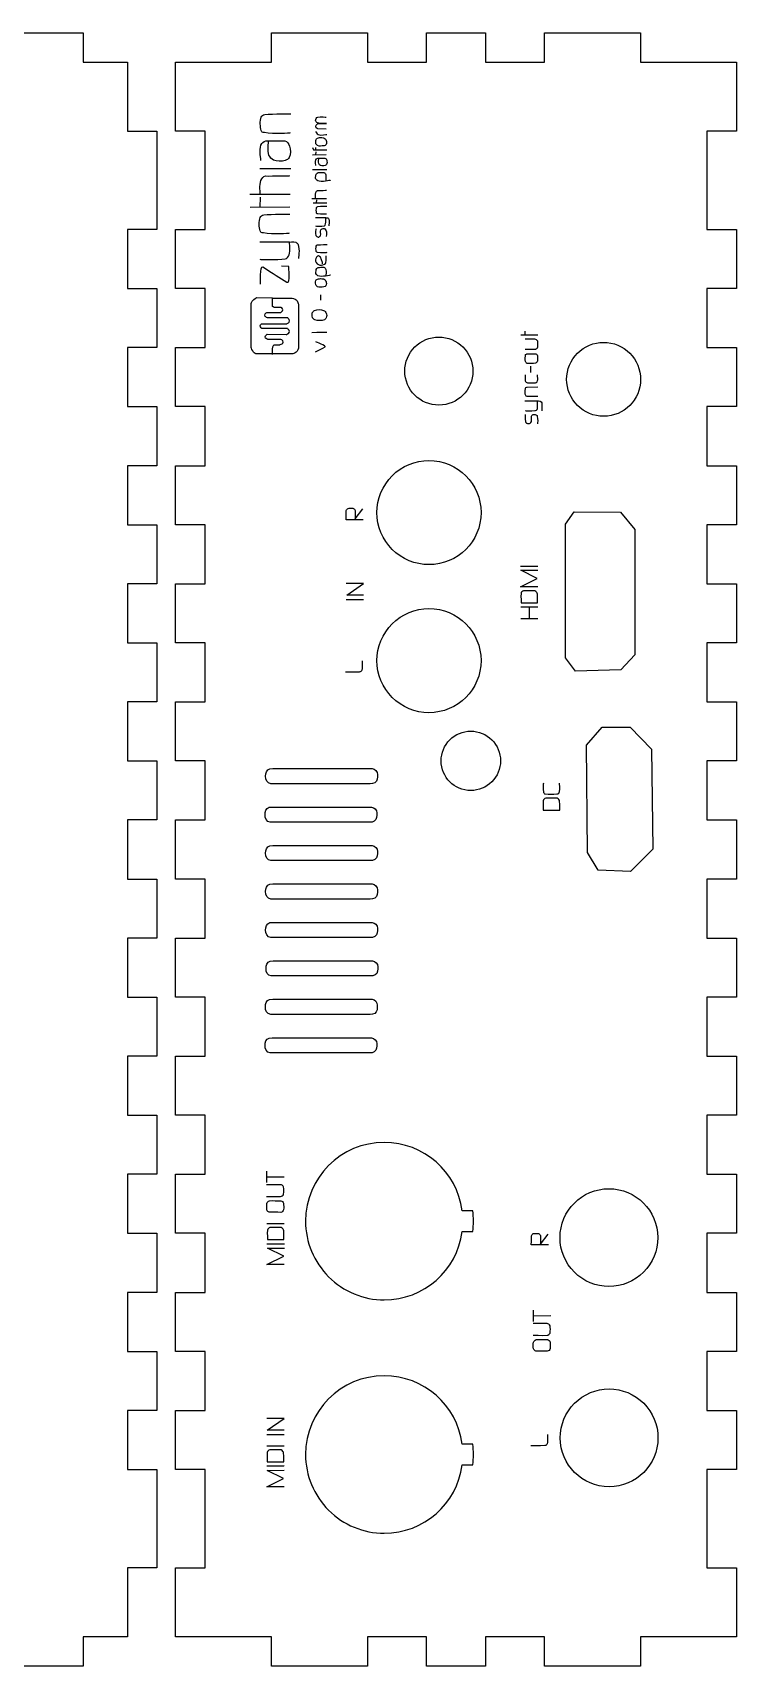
# Model space of a CAD drawing. Extents: x 0 to 409, y 11 to 177.
# Drawn here: x 142.2 to 213.7, y 11.1 to 177 of the extents above; entities that cross this region are included whole.
import ezdxf

# ---------------------------------------------------------------- set-up
doc = ezdxf.new("R2010")
doc.units = 0
doc.layers.add('Imprimir', color=7, linetype='CONTINUOUS')

msp = doc.modelspace()

# ---------------------------------------------------------------- linework, layer by layer
at = {"layer": 'Imprimir', "color": 5}
for points in [[(139.858779, 177.016856), (147.355473, 177.016856), (147.355473, 174.018187), (151.853485, 174.018187), (151.853485, 167.021292), (154.852142, 167.021292), (154.852142, 157.025728), (151.853485, 157.025728), (151.853485, 151.028388), (154.852142, 151.028388), (154.852142, 145.031057), (151.853485, 145.031057), (151.853485, 139.03372), (154.852142, 139.03372), (154.852142, 133.036385), (151.853485, 133.036385), (151.853485, 127.039046), (154.852142, 127.039046), (154.852142, 121.041706), (151.853485, 121.041706), (151.853485, 115.04437), (154.852142, 115.04437), (154.852142, 109.04703), (151.853485, 109.04703), (151.853485, 103.04969), (154.852142, 103.04969), (154.852142, 97.052351), (151.853485, 97.052351), (151.853485, 91.055017), (154.852142, 91.055017), (154.852142, 85.057677), (151.853485, 85.057677), (151.853485, 79.060338), (154.852142, 79.060338), (154.852142, 73.062998), (151.853485, 73.062998), (151.853485, 67.065659), (154.852142, 67.065659), (154.852142, 61.068322), (151.853485, 61.068322), (151.853485, 55.070982), (154.852142, 55.070982), (154.852142, 49.073643), (151.853485, 49.073643), (151.853485, 43.076306), (154.852142, 43.076306), (154.852142, 37.078969), (151.853485, 37.078969), (151.853485, 31.081632), (154.852142, 31.081632), (154.852142, 21.086071), (151.853485, 21.086071), (151.853485, 14.089164), (147.355473, 14.089164), (147.355473, 11.090509), (139.858779, 11.090509)], [(186.950226, 57.364671), (185.874803, 57.364671)], [(185.875316, 55.248944), (186.95539, 55.248944)], [(186.950228, 33.662883), (185.874806, 33.662883)], [(185.875319, 31.547166), (186.955393, 31.547166)]]:
    msp.add_lwpolyline(points, dxfattribs=at)
for points in [[(213.727435, 121.041701), (213.727435, 115.044364), (210.728766, 115.044364), (210.728766, 109.047025), (213.727435, 109.047025), (213.727435, 103.049685), (210.728766, 103.049685), (210.728766, 97.052346), (213.727435, 97.052346), (213.727435, 91.055009), (210.728766, 91.055009), (210.728766, 85.057669), (213.727435, 85.057669), (213.727435, 79.060335), (210.728766, 79.060335), (210.728766, 73.062996), (213.727435, 73.062996), (213.727435, 67.065656), (210.728766, 67.065656), (210.728766, 61.068319), (213.727435, 61.068319), (213.727435, 55.07098), (210.728766, 55.07098), (210.728766, 49.07364), (213.727435, 49.07364), (213.727435, 43.076301), (210.728766, 43.076301), (210.728766, 37.078966), (213.727435, 37.078966), (213.727435, 31.081632), (210.728766, 31.081632), (210.728766, 21.086071), (213.727435, 21.086071), (213.727435, 14.089164), (203.981759, 14.089164), (203.981759, 11.090509), (194.236081, 11.090509), (194.236081, 14.089164), (188.238741, 14.089164), (188.238741, 11.090509), (182.241407, 11.090509), (182.241407, 14.089164), (176.244065, 14.089164), (176.244065, 11.090509), (166.498389, 11.090509), (166.498389, 14.089164), (156.752713, 14.089164), (156.752713, 21.086071), (159.751382, 21.086071), (159.751382, 31.081632), (156.752713, 31.081632), (156.752713, 37.078966), (159.751382, 37.078966), (159.751382, 43.076301), (156.752713, 43.076301), (156.752713, 49.07364), (159.751382, 49.07364), (159.751382, 55.07098), (156.752713, 55.07098), (156.752713, 61.068319), (159.751382, 61.068319), (159.751382, 67.065656), (156.752713, 67.065656), (156.752713, 73.062996), (159.751382, 73.062996), (159.751382, 79.060335), (156.752713, 79.060335), (156.752713, 85.057669), (159.751382, 85.057669), (159.751382, 91.055009), (156.752713, 91.055009), (156.752713, 97.052346), (159.751382, 97.052346), (159.751382, 103.049685), (156.752713, 103.049685), (156.752713, 109.047025), (159.751382, 109.047025), (159.751382, 115.044364), (156.752713, 115.044364), (156.752713, 121.041701), (159.751382, 121.041701), (159.751382, 127.039041), (156.752713, 127.039041), (156.752713, 133.036375), (159.751382, 133.036375), (159.751382, 139.033714), (156.752713, 139.033714), (156.752713, 145.031054), (159.751382, 145.031054), (159.751382, 151.028391), (156.752713, 151.028391), (156.752713, 157.025736), (159.751382, 157.025736), (159.751382, 167.021305), (156.752713, 167.021305), (156.752713, 174.018203), (166.498389, 174.018203), (166.498389, 177.016877), (176.244065, 177.016877), (176.244065, 174.018203), (182.241407, 174.018203), (182.241407, 177.016877), (188.238741, 177.016877), (188.238741, 174.018203), (194.236081, 174.018203), (194.236081, 177.016877), (203.981759, 177.016877), (203.981759, 174.018203), (213.727435, 174.018203), (213.727435, 167.021305), (210.728766, 167.021305), (210.728766, 157.025736), (213.727435, 157.025736), (213.727435, 151.028391), (210.728766, 151.028391), (210.728766, 145.031054), (213.727435, 145.031054), (213.727435, 139.033714), (210.728766, 139.033714), (210.728766, 133.036375), (213.727435, 133.036375), (213.727435, 127.039041), (210.728766, 127.039041), (210.728766, 121.041701)], [(201.942028, 128.299963), (203.414905, 126.570934), (203.4149, 113.827294), (202.006057, 112.290377), (197.395306, 112.162306), (196.370694, 113.507117), (196.370694, 127.083194), (197.267227, 128.363968)], [(205.11961, 104.229941), (205.226409, 94.101215), (202.983383, 91.821433), (199.672247, 91.946623), (198.604137, 93.762405), (198.497322, 104.657095), (200.099488, 106.472864), (202.929987, 106.472923)]]:
    msp.add_lwpolyline(points, close=True, dxfattribs=at)
at = {"layer": 'Imprimir', "color": 7}
for points in [[(171.108333, 167.699421), (171.220537, 167.786676), (172.080761, 167.793158)], [(172.068297, 167.225725), (171.20807, 167.238134)], [(170.659523, 165.355679), (170.75926, 165.106333), (172.105701, 165.106333)], [(170.662663, 164.621775), (172.046678, 164.632226), (172.046678, 164.632226), (172.046678, 164.632226)], [(170.996134, 165.093863), (170.996134, 165.368149)], [(171.014737, 164.621775), (171.026855, 164.928443)], [(171.183139, 165.555233), (171.183139, 165.555122)], [(165.323523, 163.235379), (168.461851, 163.235379)], [(170.6709, 163.134417), (172.116647, 163.134417)], [(170.983667, 162.214048), (171.00859, 162.575612)], [(164.300919, 160.625982), (168.391327, 160.625982)], [(164.33618, 159.286021), (168.356063, 159.321279), (168.356063, 159.321279), (168.356063, 159.321279)], [(165.358784, 159.286021), (165.394047, 160.308619)], [(170.583987, 160.183313), (172.093856, 160.183313)], [(170.733188, 159.720308), (172.117202, 159.730732), (172.117202, 159.730732), (172.117202, 159.730732)], [(171.085261, 159.720308), (171.097406, 160.026976)], [(172.014018, 158.199745), (170.995573, 158.199745), (170.983455, 158.199745), (170.983455, 158.199745)], [(168.320802, 155.724539), (165.358784, 155.724539), (165.323523, 155.724539), (165.323523, 155.724539)], [(168.250277, 153.256188), (167.509772, 153.291451), (167.509772, 153.291451)], [(170.996134, 152.57701), (171.021084, 152.938577)], [(171.170674, 151.218118), (171.170671, 151.218004)], [(164.433705, 145.02223), (164.433705, 149.481727)], [(165.0077, 150.108715), (166.606061, 150.099957)], [(166.604328, 149.207359), (166.604328, 150.064569), (168.557644, 150.064569)], [(169.23761, 149.446407), (169.23761, 144.942762)], [(171.519749, 149.846621), (171.519749, 150.382717)], [(166.018408, 148.612335), (167.444976, 148.612335)], [(168.142603, 148.051159), (166.120374, 148.051159)], [(165.493393, 147.459516), (168.045463, 147.459516)], [(168.116107, 146.956144), (165.511054, 146.956144)], [(166.067391, 146.39982), (167.983649, 146.355672)], [(192.27619, 146.335138), (192.27619, 146.70539)], [(193.55444, 146.317508), (193.55444, 146.334997)], [(168.610627, 144.386439), (164.928227, 144.386439)], [(167.444976, 145.861073), (166.155693, 145.852315)], [(166.747349, 145.32241), (167.356666, 145.32241)], [(192.258558, 144.862959), (193.342869, 144.862959)], [(192.456207, 144.39575), (193.3076, 144.39575)], [(192.849196, 142.509202), (192.849196, 143.135116)], [(192.27619, 142.253567), (192.27619, 141.645282)], [(192.478946, 141.028191), (193.563259, 141.054708)], [(192.496575, 141.460166), (193.307608, 141.460166)], [(193.55444, 141.768699), (193.536819, 142.279998)], [(192.249742, 139.608908), (193.510363, 139.608908)], [(193.55444, 140.049683), (192.5671, 140.049683)], [(174.993197, 127.622447), (175.792463, 128.649618)], [(175.804952, 127.547607), (174.072169, 127.547607)], [(193.545857, 120.735819), (191.794236, 120.735819), (193.502222, 121.589809), (191.837871, 122.412632), (193.558327, 122.418823)], [(175.853431, 119.892632), (174.139212, 119.898876), (175.853431, 121.07701), (174.089343, 121.077012), (174.089343, 121.077012), (174.089343, 121.077012)], [(191.826594, 118.685256), (193.545627, 118.685256)], [(191.8555, 119.106766), (193.526087, 119.106766)], [(192.699333, 117.512805), (192.699333, 118.667653)], [(191.83541, 117.503976), (193.55444, 117.503976)], [(175.73512, 112.495911), (175.73512, 113.215596)], [(194.112277, 98.059212), (195.782864, 98.059212)], [(166.034249, 60.232188), (166.034249, 61.385393)], [(166.034249, 60.799442), (167.785867, 60.811903)], [(193.816396, 53.967567), (194.61566, 54.994745)], [(167.792101, 51.891738), (166.040483, 51.891738), (167.748469, 52.745731), (166.084118, 53.568554), (167.804568, 53.574798)], [(166.084118, 54.441247), (167.7547, 54.441247)], [(194.628146, 53.892629), (192.895371, 53.892629)], [(193.115541, 46.127349), (193.115541, 47.280554)], [(193.115541, 46.694599), (194.867162, 46.707061)], [(167.785867, 35.076745), (166.071651, 35.082989), (167.785867, 36.261126), (166.021782, 36.261126), (166.021782, 36.261126), (166.021782, 36.261126)], [(194.56908, 33.923493), (194.56908, 34.643196)], [(166.065417, 31.866492), (167.735999, 31.866492)], [(167.773403, 29.316967), (166.021782, 29.316967), (167.729765, 30.170963), (166.065417, 30.99379), (167.785867, 31.00014)]]:
    msp.add_lwpolyline(points, dxfattribs=at)
for points in [[(172.329253, 157.414697)], [(169.23762, 154.067218)], [(165.996848, 60.007782)], [(193.078142, 45.902942)]]:
    msp.add_lwpolyline(points, close=True, dxfattribs=at)
for points in [[(165.464572, 167.078952), (165.340678, 167.409287), (165.305073, 168.104205), (165.464572, 168.418914)], [(165.464572, 168.418914), (165.559176, 168.605577), (165.609484, 168.675454), (165.817193, 168.70101)], [(165.817193, 168.70101), (166.663367, 168.80516), (168.461851, 168.771534), (168.461851, 168.771534)], [(171.033533, 167.961377), (170.97397, 168.071198), (170.970715, 168.183617), (171.021071, 168.297978)], [(171.046002, 167.362795), (170.990869, 167.470052), (171.003148, 167.617644), (171.108333, 167.699421)], [(171.021063, 168.297978), (171.053231, 168.371042), (171.132365, 168.422268), (171.208068, 168.447576)], [(171.183139, 167.84916), (171.12429, 167.869744), (171.063248, 167.906566), (171.033533, 167.961377)], [(172.080761, 167.793163), (172.080761, 167.793163), (171.45394, 167.754516), (171.183139, 167.84916)], [(171.208068, 168.447576), (171.476181, 168.537225), (172.055827, 168.422758), (172.055827, 168.422758)], [(165.429308, 165.597971), (165.519873, 165.794874), (165.706846, 166.004953), (165.922979, 166.021116)], [(165.781929, 166.867378), (165.545437, 166.914657), (165.54926, 166.852985), (165.464572, 167.078952)], [(168.391327, 166.832117), (168.391327, 166.832117), (166.736813, 166.676513), (165.781929, 166.867378)], [(165.922979, 166.021116), (166.564556, 166.069101), (167.168544, 166.042839), (167.862396, 166.021116)], [(166.240336, 164.57537), (166.067269, 165.00001), (166.205075, 165.950592), (166.205075, 165.950592)], [(167.862396, 166.021116), (168.095589, 166.013788), (168.242575, 165.711993), (168.320802, 165.492185)], [(171.008598, 165.742124), (171.008598, 165.742124), (170.948445, 166.052372), (171.02106, 166.178469)], [(170.996134, 166.988849), (170.996134, 166.988849), (171.112849, 166.723622), (171.233007, 166.664721)], [(171.021068, 166.178469), (171.072294, 166.267414), (171.142004, 166.298813), (171.282876, 166.340535)], [(171.20807, 167.238139), (171.20807, 167.238139), (171.07716, 167.302173), (171.046002, 167.362795)], [(171.233007, 166.664721), (171.498038, 166.534786), (172.118168, 166.689539), (172.118168, 166.689539)], [(171.282876, 166.340535), (171.423748, 166.382257), (171.535442, 166.375544), (171.781557, 166.340479)], [(171.781557, 166.340479), (171.893476, 166.324684), (172.022458, 166.186679), (172.055832, 166.078663)], [(172.055832, 166.078663), (172.097568, 165.943625), (172.099375, 165.784579), (172.04337, 165.654785)], [(165.429308, 164.046436), (165.429308, 164.046436), (165.213199, 165.128111), (165.429308, 165.597971)], [(166.698742, 164.081699), (166.494246, 164.174481), (166.32509, 164.367407), (166.240336, 164.57537)], [(168.285541, 164.328532), (168.210844, 164.187176), (168.0504, 164.093632), (167.897657, 164.046436)], [(168.320802, 165.492185), (168.450908, 165.126587), (168.466849, 164.671622), (168.285541, 164.328532)], [(171.183139, 165.555122), (171.091109, 165.603331), (171.008598, 165.742124), (171.008598, 165.742124)], [(171.84389, 165.530127), (171.576368, 165.512082), (171.378383, 165.452834), (171.183139, 165.555235)], [(171.191682, 164.264836), (171.436482, 164.282881), (171.666937, 164.273012), (171.931682, 164.264836)], [(172.043363, 165.654785), (172.008432, 165.573852), (171.931843, 165.53608), (171.84389, 165.530127)], [(167.897657, 164.046436), (167.515667, 163.928408), (167.062838, 163.916531), (166.698742, 164.081699)], [(171.003317, 163.511382), (171.003317, 163.511382), (170.92086, 163.92409), (171.003317, 164.103364)], [(171.003317, 164.103364), (171.037874, 164.178513), (171.109217, 164.258658), (171.191682, 164.264836)], [(171.008604, 162.575612), (171.008604, 162.575612), (171.127547, 162.791753), (171.233007, 162.800018)], [(171.233007, 162.800018), (171.420626, 162.814702), (171.593904, 162.839457), (171.806494, 162.824836)], [(171.312771, 163.713307), (171.246736, 163.875287), (171.299304, 164.237981), (171.299304, 164.237981)], [(171.487679, 163.524924), (171.409651, 163.560298), (171.345109, 163.633927), (171.312771, 163.713307)], [(171.945136, 163.511382), (171.799382, 163.466361), (171.626604, 163.461791), (171.487679, 163.524929)], [(171.806494, 162.824844), (171.909475, 162.81778), (171.970576, 162.684924), (172.005964, 162.587968)], [(171.931682, 164.264836), (172.020659, 164.261158), (172.076745, 164.14689), (172.106593, 164.063025)], [(172.093139, 163.618975), (172.064635, 163.565066), (172.003418, 163.529353), (171.945136, 163.511382)], [(172.106593, 164.063025), (172.156239, 163.923497), (172.162319, 163.749896), (172.093125, 163.618975)], [(165.358784, 160.625982), (165.358784, 160.625982), (165.242846, 161.581781), (165.429308, 162.001204)], [(165.429308, 162.001204), (165.517092, 162.198673), (165.671646, 162.463026), (165.887715, 162.459613)], [(165.887715, 162.459613), (166.67458, 162.447204), (168.356063, 162.494877), (168.356063, 162.494877)], [(171.195606, 161.964729), (171.096133, 162.00947), (170.983667, 162.214048), (170.983667, 162.214048)], [(171.000507, 160.790979), (171.032908, 160.878233), (171.08996, 160.995049), (171.169716, 160.993554)], [(171.169716, 160.993554), (171.460163, 160.987919), (172.080841, 161.009059), (172.080841, 161.009059)], [(172.492181, 162.026959), (172.492181, 162.026959), (171.559503, 161.801028), (171.195606, 161.964729)], [(172.005964, 162.587968), (172.075777, 162.396677), (172.005964, 161.977085), (172.005964, 161.977085)], [(170.97447, 160.183313), (170.97447, 160.183313), (170.931673, 160.605641), (171.000505, 160.790979)], [(171.085491, 159.256962), (171.118422, 159.334905), (171.135932, 159.364046), (171.208224, 159.374738)], [(171.208224, 159.374738), (171.502737, 159.418209), (172.128712, 159.404133), (172.128712, 159.404133)], [(165.358784, 156.888192), (165.234887, 157.218527), (165.199288, 157.913444), (165.358784, 158.228153)], [(165.358784, 158.228153), (165.453388, 158.414817), (165.503699, 158.484693), (165.711407, 158.510252)], [(165.711407, 158.510252), (166.557579, 158.6144), (168.356063, 158.580774), (168.356063, 158.580774)], [(171.085491, 158.69759), (171.04237, 158.835507), (171.029982, 159.125617), (171.085491, 159.256962)], [(171.19595, 158.609322), (171.113641, 158.629351), (171.114969, 158.603105), (171.085491, 158.69759)], [(172.104164, 158.594937), (172.104164, 158.594937), (171.528301, 158.529969), (171.19595, 158.60933)], [(171.989763, 158.199803), (171.989763, 158.199803), (172.157578, 158.242427), (172.232251, 158.199803)], [(172.001889, 157.598368), (172.059447, 157.782552), (172.014007, 158.199745), (172.014007, 158.199745)], [(172.232251, 158.199803), (172.269214, 158.178636), (172.30135, 158.133538), (172.317124, 158.082873)], [(172.317124, 158.082873), (172.380868, 157.878099), (172.329242, 157.414697), (172.329242, 157.414697)], [(165.676143, 156.676618), (165.439651, 156.723899), (165.443474, 156.662225), (165.358784, 156.888192)], [(168.285541, 156.641354), (168.285541, 156.641354), (166.631027, 156.48575), (165.676143, 156.676618)], [(171.033533, 157.089974), (171.033533, 157.089974), (170.915513, 156.629001), (171.008609, 156.429219)], [(170.983444, 157.381267), (170.983444, 157.381267), (171.588314, 157.342198), (171.868518, 157.397909)], [(171.008596, 156.429219), (171.048619, 156.34332), (171.138702, 156.264024), (171.233002, 156.254687)], [(171.233002, 156.254687), (171.353218, 156.242833), (171.423452, 156.32377), (171.482343, 156.429246)], [(171.482343, 156.429246), (171.573865, 156.593174), (171.412051, 156.816003), (171.507266, 156.977785)], [(171.50728, 156.977785), (171.569563, 157.0836), (171.725257, 157.159033), (171.843891, 157.127381)], [(171.84389, 157.127381), (171.973187, 157.092879), (172.042426, 156.931465), (172.080767, 156.803253)], [(171.868518, 157.397912), (171.936399, 157.411458), (171.974761, 157.511595), (172.001889, 157.598368)], [(172.080767, 156.803253), (172.12845, 156.643783), (172.055816, 156.304561), (172.055816, 156.304561)], [(167.897657, 154.031954), (168.095075, 154.060476), (168.20665, 154.271881), (168.285541, 154.455102)], [(168.250277, 155.724539), (168.250277, 155.724539), (168.738336, 155.8145), (168.955522, 155.724539)], [(168.285541, 154.455102), (168.452946, 154.843889), (168.320802, 155.724539), (168.320802, 155.724539)], [(168.955522, 155.724539), (169.063024, 155.680025), (169.156488, 155.584645), (169.202357, 155.477703)], [(169.202357, 155.477703), (169.387753, 155.045475), (169.23762, 154.067218), (169.23762, 154.067218)], [(171.270406, 154.334759), (171.111399, 154.349152), (170.983394, 154.119941), (170.971197, 153.960755)], [(171.05322, 154.783662), (171.007291, 154.921494), (170.994096, 155.211377), (171.05322, 155.342636)], [(171.05322, 155.342636), (171.088291, 155.420522), (171.106939, 155.449663), (171.183938, 155.460326)], [(171.170865, 154.695479), (171.0832, 154.715508), (171.084616, 154.689261), (171.05322, 154.783662)], [(172.138184, 154.681091), (172.138184, 154.681091), (171.524843, 154.616207), (171.170865, 154.695484)], [(171.183938, 155.460326), (171.497617, 155.50377), (172.164325, 155.489692), (172.164325, 155.489692)], [(171.694287, 153.549343), (171.694287, 153.549343), (171.566702, 154.308047), (171.270406, 154.334759)], [(172.030895, 153.686472), (172.107834, 153.888452), (172.043357, 154.334759), (172.043357, 154.334759)], [(165.394047, 151.457817), (165.394047, 151.457817), (165.296755, 153.407336), (165.605619, 153.220927)], [(165.323523, 153.996693), (165.323523, 153.996693), (167.082716, 153.914209), (167.897657, 154.031954)], [(165.605619, 153.220927), (166.675033, 152.57546), (167.323333, 152.10684), (168.073967, 151.669392)], [(168.073967, 151.669392), (168.458547, 151.445266), (168.250277, 153.256188), (168.250277, 153.256188)], [(170.971197, 153.960755), (170.956565, 153.769577), (171.088264, 153.551375), (171.257942, 153.462063)], [(171.021071, 152.938577), (171.021071, 152.938577), (171.140014, 153.154717), (171.245477, 153.162986)], [(171.245477, 153.162986), (171.433093, 153.177644), (171.606369, 153.202422), (171.818959, 153.187804)], [(171.257942, 153.462063), (171.442393, 153.364966), (171.695539, 153.417351), (171.881292, 153.511937)], [(171.818959, 153.187809), (171.921943, 153.180744), (171.983043, 153.047889), (172.018433, 152.950933)], [(171.881292, 153.511937), (171.949573, 153.546719), (172.003619, 153.614875), (172.030895, 153.686472)], [(172.018433, 152.950933), (172.088246, 152.759639), (172.018433, 152.340049), (172.018433, 152.340049)], [(170.996134, 151.405007), (170.996134, 151.405007), (170.935978, 151.715262), (171.008596, 151.841357)], [(171.20807, 152.327693), (171.108598, 152.372432), (170.996134, 152.57701), (170.996134, 152.57701)], [(171.170671, 151.218004), (171.078644, 151.266214), (170.996134, 151.405007), (170.996134, 151.405007)], [(171.008601, 151.841357), (171.059824, 151.930302), (171.129539, 151.961701), (171.270409, 152.003423)], [(171.831423, 151.193012), (171.5639, 151.174967), (171.365913, 151.115716), (171.170674, 151.218121)], [(172.504648, 152.389923), (172.504648, 152.389923), (171.571973, 152.16399), (171.20807, 152.327693)], [(171.270409, 152.003423), (171.411281, 152.045145), (171.522972, 152.03843), (171.76909, 152.003367)], [(171.76909, 152.003367), (171.881009, 151.987571), (172.009991, 151.849567), (172.043365, 151.741551)], [(172.030895, 151.31767), (171.995968, 151.236737), (171.919376, 151.198965), (171.831423, 151.193012)], [(172.043365, 151.741551), (172.085098, 151.606511), (172.086908, 151.447467), (172.030903, 151.31767)], [(164.433705, 149.481727), (164.433705, 149.481727), (164.510942, 149.729662), (164.592659, 149.82614)], [(164.592659, 149.82614), (164.700828, 149.953846), (165.0077, 150.108715), (165.0077, 150.108715)], [(168.557644, 150.064569), (168.557644, 150.064569), (168.888119, 149.995793), (169.008012, 149.887947)], [(169.008012, 149.887947), (169.13135, 149.776999), (169.23761, 149.446407), (169.23761, 149.446407)], [(165.854629, 148.204591), (165.813968, 148.275002), (165.823508, 148.373427), (165.854629, 148.44855)], [(165.854629, 148.44855), (165.884172, 148.519892), (166.018408, 148.612335), (166.018408, 148.612335)], [(166.120374, 148.051159), (166.120374, 148.051159), (165.90577, 148.116011), (165.854629, 148.204591)], [(166.756181, 149.119681), (166.699726, 149.134921), (166.604328, 149.207359), (166.604328, 149.207359)], [(167.480298, 149.119681), (167.480298, 149.119681), (166.989329, 149.057197), (166.756181, 149.119681)], [(167.444976, 148.612335), (167.444976, 148.612335), (167.588795, 148.682013), (167.62159, 148.748786)], [(167.62159, 148.978381), (167.596111, 149.039907), (167.480298, 149.119681), (167.480298, 149.119681)], [(167.62159, 148.748786), (167.655325, 148.817477), (167.650877, 148.90766), (167.62159, 148.978381)], [(168.292722, 147.883368), (168.265922, 147.953467), (168.142603, 148.051159), (168.142603, 148.051159)], [(168.292722, 147.618449), (168.335039, 147.695943), (168.324239, 147.800882), (168.292722, 147.883368)], [(170.67199, 148.038914), (170.67199, 148.038914), (170.588353, 148.397943), (170.647066, 148.562516)], [(170.647053, 148.562516), (170.684619, 148.667823), (170.769007, 148.767066), (170.871459, 148.811862)], [(170.896396, 147.851912), (170.804631, 147.884466), (170.67199, 148.038914), (170.67199, 148.038914)], [(170.871459, 148.811862), (171.153238, 148.935079), (171.51209, 148.922329), (171.794019, 148.799453)], [(171.868822, 147.864411), (171.570137, 147.738427), (171.201908, 147.743533), (170.896396, 147.852002)], [(171.794019, 148.799451), (171.909883, 148.748955), (172.007239, 148.641841), (172.055827, 148.525168)], [(172.068297, 148.063909), (172.033488, 147.976544), (171.955471, 147.900971), (171.868822, 147.864411)], [(172.055827, 148.525168), (172.114956, 148.383187), (172.125227, 148.206789), (172.068289, 148.063909)], [(165.378593, 147.150425), (165.358961, 147.209099), (165.347449, 147.278155), (165.369756, 147.335874)], [(165.369764, 147.335874), (165.390772, 147.390232), (165.493393, 147.459516), (165.493393, 147.459516)], [(165.511054, 146.956144), (165.511054, 146.956144), (165.403472, 147.07609), (165.378593, 147.150425)], [(165.890773, 146.002432), (165.852425, 146.06531), (165.85429, 146.154932), (165.881936, 146.2232)], [(165.881944, 146.2232), (165.913996, 146.302329), (166.067391, 146.39982), (166.067391, 146.39982)], [(167.983649, 146.355672), (167.983649, 146.355672), (168.238564, 146.442926), (168.301554, 146.549953)], [(168.045463, 147.459516), (168.045463, 147.459516), (168.245769, 147.532467), (168.292722, 147.618449)], [(168.310383, 146.761892), (168.277106, 146.847196), (168.116107, 146.956144), (168.116107, 146.956144)], [(168.301554, 146.549953), (168.337418, 146.610886), (168.336076, 146.696021), (168.310391, 146.761892)], [(170.609654, 146.58025), (172.105701, 146.605068), (172.105701, 146.605068), (172.105701, 146.605068)], [(191.817778, 146.317508), (191.853042, 146.317508), (193.55444, 146.317508), (193.55444, 146.317508)], [(164.672137, 144.56303), (164.558022, 144.692342), (164.433705, 145.02223), (164.433705, 145.02223)], [(164.928227, 144.386439), (164.928227, 144.386439), (164.740741, 144.485285), (164.672137, 144.56303)], [(166.155693, 145.852326), (166.155693, 145.852326), (165.943619, 145.91577), (165.890773, 146.002432)], [(166.61489, 144.324518), (166.61489, 144.324518), (166.550769, 144.864591), (166.623727, 145.1193)], [(166.62372, 145.1193), (166.645548, 145.195495), (166.747349, 145.32241), (166.747349, 145.32241)], [(167.356666, 145.32241), (167.356666, 145.32241), (167.607305, 145.381312), (167.665741, 145.481343)], [(167.656912, 145.71094), (167.615677, 145.78705), (167.444976, 145.861073), (167.444976, 145.861073)], [(167.665741, 145.481343), (167.704373, 145.547465), (167.693388, 145.643604), (167.656904, 145.71094)], [(169.008012, 144.56303), (168.899284, 144.467174), (168.610627, 144.386439), (168.610627, 144.386439)], [(169.23761, 144.942762), (169.23761, 144.942762), (169.118963, 144.660862), (169.008012, 144.56303)], [(170.983667, 144.61048), (170.983667, 144.61048), (171.740131, 144.949589), (171.956095, 145.096676)], [(171.956095, 145.096676), (172.097983, 145.193323), (171.008598, 145.607835), (171.008598, 145.607835)], [(193.263531, 145.885563), (192.936088, 145.885563), (192.267372, 145.876805), (192.267372, 145.876805)], [(192.322029, 144.318258), (192.353472, 144.359248), (192.456207, 144.39575), (192.456207, 144.39575)], [(193.431025, 145.823838), (193.382093, 145.857689), (193.323033, 145.885563), (193.263531, 145.885563)], [(193.3076, 144.39575), (193.3076, 144.39575), (193.397516, 144.39575), (193.431014, 144.369233)], [(193.342869, 144.862959), (193.342869, 144.862959), (193.419412, 144.909309), (193.448654, 144.942284)], [(193.431014, 144.369233), (193.486476, 144.327061), (193.525153, 144.253687), (193.527987, 144.184094)], [(193.545426, 145.691621), (193.541272, 145.74976), (193.478949, 145.790665), (193.431025, 145.823838)], [(193.448654, 144.942284), (193.491461, 144.990554), (193.546103, 145.045421), (193.545426, 145.10991)], [(193.545426, 145.10991), (193.542595, 145.367718), (193.560216, 145.483462), (193.545426, 145.691621)], [(192.293819, 143.619957), (192.232971, 143.81954), (192.30263, 144.245874), (192.30263, 144.245874)], [(192.373149, 143.505453), (192.342466, 143.540293), (192.307361, 143.575555), (192.293819, 143.619957)], [(192.302622, 144.245874), (192.302622, 144.245874), (192.306829, 144.298428), (192.322043, 144.318258)], [(192.461306, 143.426099), (192.421806, 143.42893), (192.399274, 143.475777), (192.373149, 143.505453)], [(193.325231, 143.443591), (193.04889, 143.406409), (192.748879, 143.413772), (192.461306, 143.426102)], [(193.439833, 143.514116), (193.409197, 143.481363), (193.369681, 143.449571), (193.325231, 143.443591)], [(193.527987, 143.681623), (193.521505, 143.618856), (193.482923, 143.560209), (193.439833, 143.514116)], [(193.527987, 144.184094), (193.534628, 144.021465), (193.544788, 143.844223), (193.527987, 143.681623)], [(192.27619, 141.645282), (192.27619, 141.645282), (192.327937, 141.539012), (192.37316, 141.504229)], [(192.37316, 141.504229), (192.407783, 141.477713), (192.496575, 141.460166), (192.496575, 141.460166)], [(193.307608, 141.460166), (193.307608, 141.460166), (193.433864, 141.493482), (193.475102, 141.539491)], [(193.475102, 141.539491), (193.529069, 141.599694), (193.55444, 141.768699), (193.55444, 141.768699)], [(192.285004, 140.296518), (192.285004, 140.296518), (192.263122, 140.665133), (192.302625, 140.843081)], [(192.381973, 140.102575), (192.318357, 140.150984), (192.285004, 140.296518), (192.285004, 140.296518)], [(192.302635, 140.843081), (192.312346, 140.886777), (192.324807, 140.933944), (192.355528, 140.966498)], [(192.355528, 140.966498), (192.387082, 140.999952), (192.478946, 141.028191), (192.478946, 141.028191)], [(192.5671, 140.049683), (192.5671, 140.049683), (192.421936, 140.072252), (192.381973, 140.102575)], [(193.512959, 139.608908), (193.512959, 139.608908), (193.715021, 139.642645), (193.801275, 139.60015)], [(193.512959, 138.840447), (193.535184, 139.114306), (193.512959, 139.608908), (193.512959, 139.608908)], [(193.801275, 139.600161), (193.876205, 139.563265), (193.950889, 139.489242), (193.959956, 139.406221)], [(193.959956, 139.406221), (193.989939, 139.131655), (193.977577, 138.612826), (193.977577, 138.612826)], [(192.279683, 138.252024), (192.279683, 138.252024), (192.23283, 137.779592), (192.299685, 137.530106)], [(192.258558, 138.63037), (192.258558, 138.63037), (192.920273, 138.582584), (193.245899, 138.63037)], [(192.913712, 137.632592), (192.932021, 137.771639), (192.877419, 137.917847), (192.913712, 138.053311)], [(192.913712, 138.053311), (192.928714, 138.109279), (192.954648, 138.168574), (193.000609, 138.203841)], [(193.000609, 138.203841), (193.046866, 138.239327), (193.11126, 138.249116), (193.169566, 138.249116)], [(193.169566, 138.249116), (193.258263, 138.249116), (193.356214, 138.234167), (193.42658, 138.180227)], [(193.245899, 138.63037), (193.306605, 138.639393), (193.374089, 138.645319), (193.422209, 138.683263)], [(193.422209, 138.683263), (193.469654, 138.72081), (193.508069, 138.780135), (193.512959, 138.840447)], [(193.42658, 138.180227), (193.467456, 138.148858), (193.490591, 138.096161), (193.503862, 138.046371)], [(193.503862, 138.046371), (193.568082, 137.805431), (193.53617, 137.298307), (193.53617, 137.298307)], [(192.299685, 137.530106), (192.316063, 137.468892), (192.342775, 137.404998), (192.391631, 137.365448)], [(192.391631, 137.365448), (192.419277, 137.34317), (192.453379, 137.339201), (192.493601, 137.333936)], [(192.493601, 137.333936), (192.560498, 137.325178), (192.630851, 137.316447), (192.696028, 137.333936)], [(192.696028, 137.333936), (192.756578, 137.350287), (192.820724, 137.378253), (192.858885, 137.427987)], [(192.858885, 137.427987), (192.901864, 137.484013), (192.904496, 137.562575), (192.913712, 137.632592)], [(174.072169, 127.547607), (174.072169, 127.547607), (174.076111, 128.093268), (174.090902, 128.365603)], [(174.090902, 128.365603), (174.092754, 128.402108), (174.090637, 128.439626), (174.100268, 128.47486)], [(174.100268, 128.47486), (174.114793, 128.52733), (174.137362, 128.579656), (174.172078, 128.621603)], [(174.172078, 128.621603), (174.198621, 128.653679), (174.231543, 128.686657), (174.271985, 128.696528)], [(174.271985, 128.696528), (174.422422, 128.733258), (174.59306, 128.722484), (174.749672, 128.708937)], [(174.749672, 128.708942), (174.795693, 128.705), (174.839659, 128.682143), (174.87768, 128.65588)], [(174.87768, 128.65588), (174.918886, 128.627443), (174.955787, 128.59001), (174.980711, 128.546597)], [(174.980711, 128.546597), (174.999073, 128.514609), (175.010032, 128.477287), (175.011929, 128.440443)], [(175.011929, 128.440443), (175.025873, 128.170055), (174.993197, 127.622447), (174.993197, 127.622447)], [(191.805634, 122.846861), (193.544788, 122.846861), (193.569722, 122.840643), (193.569722, 122.840643)], [(191.849267, 120.054244), (191.841832, 119.713413), (191.855511, 119.106766), (191.855511, 119.106766)], [(191.949004, 120.228777), (191.900326, 120.182739), (191.850886, 120.128209), (191.849267, 120.054244)], [(192.111074, 120.309824), (192.061597, 120.306993), (191.992882, 120.2703), (191.949004, 120.228777)], [(193.264279, 120.309824), (192.898284, 120.31546), (192.494085, 120.332393), (192.111074, 120.309824)], [(193.451284, 120.166462), (193.4044, 120.229483), (193.342816, 120.308609), (193.264279, 120.309824)], [(193.519854, 119.985693), (193.515012, 120.049955), (193.489752, 120.114755), (193.451284, 120.166462)], [(193.526087, 119.106766), (193.526087, 119.106766), (193.542544, 119.685233), (193.519843, 119.985693)], [(174.076873, 119.462522), (175.816032, 119.462522), (175.840967, 119.456278), (175.840967, 119.456278)], [(174.026378, 112.107325), (174.026378, 112.107325), (174.96114, 112.09915), (175.426045, 112.11185)], [(175.426045, 112.111836), (175.470794, 112.111836), (175.517575, 112.115779), (175.558506, 112.13385)], [(175.558506, 112.133842), (175.591084, 112.148235), (175.618516, 112.173643), (175.642397, 112.200078)], [(175.642397, 112.200078), (175.668115, 112.228541), (175.687956, 112.262448), (175.704214, 112.297203)], [(175.704214, 112.297203), (175.718608, 112.32798), (175.729905, 112.360759), (175.73512, 112.394356)], [(175.73512, 112.394356), (175.740306, 112.427815), (175.73512, 112.46206), (175.73512, 112.495911)], [(194.118632, 100.776044), (194.118632, 100.776044), (194.094661, 100.189648), (194.118632, 99.912124)], [(194.118632, 99.912124), (194.123051, 99.860911), (194.163778, 99.818271), (194.197973, 99.77989)], [(194.197973, 99.77989), (194.230032, 99.743907), (194.264523, 99.695483), (194.312574, 99.691736)], [(194.312574, 99.691736), (194.682578, 99.66286), (195.092743, 99.678031), (195.485041, 99.691736)], [(195.485041, 99.691736), (195.554846, 99.694382), (195.626371, 99.725135), (195.678983, 99.771074)], [(195.678983, 99.771074), (195.724854, 99.811124), (195.764452, 99.868671), (195.770325, 99.929279)], [(195.770325, 99.929279), (195.799297, 100.228364), (195.770325, 100.776044), (195.770325, 100.776044)], [(194.106041, 99.006712), (194.098606, 98.665873), (194.112285, 98.059212), (194.112285, 98.059212)], [(194.205781, 99.181249), (194.157103, 99.135201), (194.107663, 99.080684), (194.106041, 99.006712)], [(194.367851, 99.262286), (194.318374, 99.259375), (194.249656, 99.222757), (194.205781, 99.181249)], [(195.521051, 99.262286), (195.155058, 99.268001), (194.750859, 99.284855), (194.367851, 99.262286)], [(195.708061, 99.118916), (195.661174, 99.181935), (195.59959, 99.261058), (195.521051, 99.262286)], [(195.776628, 98.938142), (195.771786, 99.002407), (195.746526, 99.067211), (195.708061, 99.118916)], [(195.782864, 98.059212), (195.782864, 98.059212), (195.799321, 98.637681), (195.77662, 98.938142)], [(167.418091, 60.007782), (166.958007, 60.010428), (165.996848, 60.007782), (165.996848, 60.007782)], [(167.586393, 59.945446), (167.537413, 59.979797), (167.477914, 60.007451), (167.418091, 60.007782)], [(167.723532, 59.783375), (167.715303, 59.853662), (167.644334, 59.904809), (167.586393, 59.945446)], [(167.723532, 59.035353), (167.761364, 59.343567), (167.753191, 59.530548), (167.723532, 59.783375)], [(165.996848, 58.823414), (165.996848, 58.823414), (166.926361, 58.798649), (167.418091, 58.823414)], [(166.034249, 57.445806), (166.004124, 57.665754), (166.004124, 57.899082), (166.034249, 58.112794)], [(166.034249, 58.112794), (166.042451, 58.171023), (166.086435, 58.220553), (166.127753, 58.262397)], [(166.127753, 58.262397), (166.176346, 58.311615), (166.233396, 58.368521), (166.30229, 58.374601)], [(166.30229, 58.374601), (166.675353, 58.407539), (167.059121, 58.371665), (167.449259, 58.374601)], [(167.418091, 58.823414), (167.47979, 58.82651), (167.541551, 58.851005), (167.592629, 58.88575)], [(167.449259, 58.374601), (167.512452, 58.375131), (167.57105, 58.330112), (167.617563, 58.287331)], [(167.592629, 58.88575), (167.647411, 58.92303), (167.715459, 58.969583), (167.723532, 59.035353)], [(167.617563, 58.287331), (167.666358, 58.242453), (167.718348, 58.18512), (167.723532, 58.119027)], [(167.723532, 58.119027), (167.739803, 57.911403), (167.755218, 57.710455), (167.723532, 57.47074)], [(166.127753, 57.2962), (166.085263, 57.336855), (166.042229, 57.387542), (166.034249, 57.445806)], [(166.271123, 57.215166), (166.216264, 57.217018), (166.167416, 57.25825), (166.127753, 57.2962)], [(167.436789, 57.196465), (167.058478, 57.207366), (166.658605, 57.200566), (166.271123, 57.215171)], [(167.617563, 57.289969), (167.56834, 57.243283), (167.504602, 57.194512), (167.436789, 57.196465)], [(167.723532, 57.47074), (167.714377, 57.401496), (167.668239, 57.338035), (167.617563, 57.289969)], [(166.034249, 56.074433), (167.773398, 56.074433), (167.798335, 56.068189), (167.798335, 56.068189)], [(166.077884, 55.388744), (166.070449, 55.047908), (166.084128, 54.441247), (166.084128, 54.441247)], [(166.177619, 55.563285), (166.128941, 55.517234), (166.079498, 55.462716), (166.077884, 55.388744)], [(166.339692, 55.644318), (166.290212, 55.641408), (166.221497, 55.604792), (166.177619, 55.563285)], [(167.492892, 55.644318), (167.126899, 55.65006), (166.722698, 55.666887), (166.339692, 55.644318)], [(167.679897, 55.500949), (167.633012, 55.56397), (167.571428, 55.643091), (167.492892, 55.644318)], [(167.748466, 55.320175), (167.743624, 55.384439), (167.718364, 55.449244), (167.679897, 55.500949)], [(167.7547, 54.441247), (167.7547, 54.441247), (167.771157, 55.019714), (167.748455, 55.320175)], [(192.914103, 54.710625), (192.915955, 54.747127), (192.913839, 54.784666), (192.92347, 54.819898)], [(192.923467, 54.819898), (192.937993, 54.872375), (192.960564, 54.924678), (192.995277, 54.966639)], [(192.995277, 54.966639), (193.021823, 54.998711), (193.054743, 55.031694), (193.095184, 55.041569)], [(193.095184, 55.041569), (193.245621, 55.078298), (193.416259, 55.067498), (193.572871, 55.054057)], [(193.572871, 55.054065), (193.618892, 55.050122), (193.662856, 55.02721), (193.700879, 55.000989)], [(193.700879, 55.000989), (193.742082, 54.97256), (193.778987, 54.935137), (193.803908, 54.891716)], [(193.803908, 54.891716), (193.82227, 54.859726), (193.833229, 54.822396), (193.835128, 54.785563)], [(193.835128, 54.785563), (193.849072, 54.515185), (193.816396, 53.967567), (193.816396, 53.967567)], [(166.040483, 54.017369), (167.779634, 54.017369), (167.804568, 54.011125), (167.804568, 54.011125)], [(192.895371, 53.892629), (192.895371, 53.892629), (192.899313, 54.438289), (192.914103, 54.710625)], [(194.499383, 45.902942), (194.039299, 45.905588), (193.078142, 45.902942), (193.078142, 45.902942)], [(194.667688, 45.840604), (194.618708, 45.874957), (194.559208, 45.902611), (194.499383, 45.902942)], [(194.804826, 45.678536), (194.796598, 45.748822), (194.725626, 45.799969), (194.667688, 45.840604)], [(194.673921, 44.78091), (194.728706, 44.818188), (194.796754, 44.864744), (194.804826, 44.930514)], [(194.804826, 44.930514), (194.842657, 45.238727), (194.834486, 45.425708), (194.804826, 45.678536)], [(193.078142, 44.718575), (193.078142, 44.718575), (194.007653, 44.69381), (194.499383, 44.718575)], [(193.115541, 43.340963), (193.085416, 43.560911), (193.085416, 43.794242), (193.115541, 44.007954)], [(193.115541, 44.007954), (193.123743, 44.066186), (193.16773, 44.115711), (193.209045, 44.157557)], [(193.209045, 43.191357), (193.166556, 43.232013), (193.123524, 43.282697), (193.115541, 43.340963)], [(193.209045, 44.157557), (193.257638, 44.206775), (193.314688, 44.263679), (193.383583, 44.269762)], [(193.352415, 43.110323), (193.297559, 43.112175), (193.248711, 43.153408), (193.209045, 43.191357)], [(193.383583, 44.269762), (193.756645, 44.3027), (194.140413, 44.266825), (194.530551, 44.269762)], [(194.499383, 44.718575), (194.561084, 44.72167), (194.622846, 44.746163), (194.673921, 44.78091)], [(194.698855, 43.185126), (194.649632, 43.138438), (194.585897, 43.08967), (194.518084, 43.091623)], [(194.530551, 44.269762), (194.593744, 44.270291), (194.652342, 44.225272), (194.698855, 44.182492)], [(194.698855, 44.182492), (194.74765, 44.137613), (194.799641, 44.080281), (194.804826, 44.014188)], [(194.804826, 43.365895), (194.795645, 43.296653), (194.749531, 43.233193), (194.698855, 43.185126)], [(194.804826, 44.014188), (194.821098, 43.806564), (194.83651, 43.605613), (194.804826, 43.365895)], [(194.518084, 43.091623), (194.13977, 43.102523), (193.739897, 43.095724), (193.352415, 43.110329)], [(166.009315, 34.646636), (167.748469, 34.646636), (167.773403, 34.640392), (167.773403, 34.640392)], [(166.015548, 33.499667), (167.7547, 33.499667), (167.779634, 33.493423), (167.779634, 33.493423)], [(192.860343, 33.534915), (192.860343, 33.534915), (193.795105, 33.526607), (194.260007, 33.539333)], [(194.260007, 33.539344), (194.304753, 33.540402), (194.351534, 33.543313), (194.392465, 33.561437)], [(194.392465, 33.561431), (194.425046, 33.575851), (194.452475, 33.601225), (194.476359, 33.627662)], [(194.476359, 33.627662), (194.502077, 33.656144), (194.521918, 33.690035), (194.538174, 33.724801)], [(194.538174, 33.724801), (194.552567, 33.755583), (194.563865, 33.788362), (194.56908, 33.82194)], [(194.56908, 33.82194), (194.574266, 33.855391), (194.56908, 33.889639), (194.56908, 33.923493)], [(166.059183, 32.813978), (166.051749, 32.473139), (166.065428, 31.866492), (166.065428, 31.866492)], [(166.158918, 32.988519), (166.11024, 32.942468), (166.0608, 32.88795), (166.059183, 32.813978)], [(166.320991, 33.069553), (166.271512, 33.066642), (166.202797, 33.030026), (166.158918, 32.988519)], [(167.474191, 33.069553), (167.108195, 33.075268), (166.703997, 33.092121), (166.320991, 33.069553)], [(167.661196, 32.926183), (167.614312, 32.989204), (167.552725, 33.068325), (167.474191, 33.069553)], [(167.729765, 32.745409), (167.724923, 32.809673), (167.699666, 32.874478), (167.661196, 32.926183)], [(167.735999, 31.866492), (167.735999, 31.866492), (167.752456, 32.444948), (167.729755, 32.745409)], [(166.021782, 31.442603), (167.760933, 31.442603), (167.785867, 31.436253), (167.785867, 31.436253)]]:
    msp.add_open_spline(points, degree=3, dxfattribs=at)
at = {"layer": 'Imprimir', "color": 5}
for points in [[(181.057082, 145.092908), (181.706107, 145.741899), (182.586376, 146.106498), (183.504237, 146.106498)], [(183.504237, 146.106498), (184.422097, 146.106498), (185.302366, 145.741897), (185.951389, 145.092906)], [(180.04345, 142.645885), (180.043444, 143.563696), (180.408059, 144.443917), (181.057082, 145.092908)], [(185.951389, 145.092906), (186.600412, 144.443914), (186.965026, 143.563693), (186.965021, 142.645885)], [(196.488434, 141.806585), (196.488428, 142.802595), (196.88411, 143.757813), (197.588434, 144.462102)], [(197.588434, 144.462102), (198.292757, 145.166388), (199.248027, 145.562054), (200.244094, 145.562054)], [(200.244094, 145.562054), (201.24016, 145.562054), (202.19543, 145.166388), (202.899753, 144.462099)], [(202.899753, 144.462099), (203.604074, 143.757813), (203.999756, 142.802593), (203.999751, 141.806585)], [(183.504237, 139.185299), (181.5929, 139.185297), (180.043452, 140.734654), (180.04345, 142.645885)], [(186.965021, 142.645885), (186.965019, 140.734657), (185.415574, 139.185299), (183.504237, 139.185299)], [(197.588442, 139.151081), (196.884121, 139.855365), (196.488436, 140.810577), (196.488434, 141.806585)], [(203.999751, 141.806585), (203.999748, 139.732508), (202.318284, 138.051139), (200.244094, 138.051139)], [(200.244094, 138.051139), (199.248033, 138.051139), (198.292765, 138.4468), (197.588442, 139.151081)], [(178.759548, 132.014218), (179.751376, 133.005987), (181.096579, 133.563158), (182.499233, 133.563158)], [(182.499233, 133.563158), (185.420103, 133.563155), (187.787936, 131.195454), (187.787936, 128.274745)], [(177.210522, 128.274745), (177.210522, 129.67732), (177.767723, 131.022449), (178.759549, 132.014218)], [(178.759548, 124.535273), (177.767723, 125.527045), (177.210522, 126.872173), (177.210522, 128.274745)], [(187.787936, 128.274745), (187.787939, 125.354039), (185.420103, 122.986336), (182.499233, 122.986333)], [(182.499233, 122.986333), (181.096579, 122.986333), (179.751374, 123.543503), (178.759549, 124.535273)], [(178.759548, 116.975402), (179.751374, 117.967171), (181.096579, 118.524341), (182.499233, 118.524341)], [(182.499233, 118.524341), (185.420103, 118.524339), (187.787939, 116.156636), (187.787936, 113.235927)], [(177.210522, 113.235927), (177.210522, 114.638501), (177.767723, 115.98363), (178.759549, 116.975402)], [(178.759548, 109.496457), (177.767723, 110.488226), (177.210522, 111.833354), (177.210522, 113.235927)], [(187.787936, 113.235927), (187.787936, 110.31522), (185.420103, 107.94752), (182.499233, 107.947517)], [(182.499233, 107.947517), (181.096579, 107.947517), (179.751376, 108.504687), (178.759549, 109.496457)], [(183.730926, 103.059514), (183.730921, 103.860019), (184.048934, 104.627742), (184.615011, 105.193786)], [(184.615011, 105.193786), (185.181084, 105.759833), (185.948847, 106.077833), (186.749396, 106.077833)], [(186.749396, 106.077833), (187.549949, 106.077833), (188.317714, 105.759833), (188.883787, 105.193789)], [(188.883787, 105.193789), (189.449863, 104.627742), (189.767879, 103.860019), (189.767874, 103.059514)], [(186.749396, 100.041211), (185.082341, 100.041211), (183.730926, 101.392552), (183.730926, 103.059514)], [(189.767874, 103.059514), (189.767874, 102.25901), (189.449856, 101.491292), (188.883782, 100.92525)], [(166.436294, 100.7376), (166.064581, 100.762524), (165.853163, 101.146738), (165.904675, 101.488868)], [(165.904675, 101.488868), (165.868564, 101.796854), (165.99118, 102.153499), (166.320504, 102.242084)], [(166.320504, 102.242084), (166.737236, 102.297599), (167.16361, 102.255472), (167.584485, 102.26863)], [(167.584485, 102.26863), (170.631564, 102.266778), (173.678853, 102.272704), (176.725808, 102.265587)], [(176.725808, 102.265585), (177.020834, 102.241587), (177.263708, 101.972294), (177.257427, 101.676283)], [(177.257427, 101.676281), (177.261581, 101.37854), (177.292908, 101.014613), (176.996709, 100.835451)], [(176.040365, 100.734552), (172.839036, 100.736404), (169.637498, 100.730477), (166.436294, 100.737595)], [(176.996709, 100.835451), (176.707893, 100.66512), (176.359264, 100.758909), (176.040365, 100.734552)], [(188.883782, 100.92525), (188.317709, 100.359209), (187.549946, 100.041209), (186.749396, 100.041211)], [(165.848406, 97.583952), (165.812295, 97.891943), (165.934919, 98.248577), (166.264233, 98.337162)], [(166.264233, 98.337162), (166.680965, 98.39268), (167.107341, 98.350577), (167.528216, 98.363708)], [(167.528216, 98.363708), (170.575295, 98.361856), (173.622581, 98.367783), (176.669539, 98.360665)], [(176.669539, 98.360663), (176.964568, 98.336665), (177.207439, 98.067364), (177.201158, 97.771354)], [(166.380025, 96.832683), (166.008309, 96.857607), (165.796891, 97.241824), (165.848406, 97.583952)], [(175.984096, 96.829635), (172.782764, 96.831487), (169.581229, 96.825561), (166.380025, 96.832678)], [(176.94044, 96.930534), (176.651624, 96.760203), (176.302995, 96.853993), (175.984096, 96.829635)], [(177.201158, 97.771354), (177.205312, 97.473613), (177.236633, 97.109691), (176.94044, 96.930534)], [(166.436294, 92.927796), (166.064578, 92.95272), (165.853163, 93.336934), (165.904675, 93.679062)], [(165.904675, 93.679062), (165.868564, 93.98705), (165.991188, 94.343687), (166.320504, 94.432272)], [(166.320504, 94.432272), (166.737236, 94.48779), (167.16361, 94.44566), (167.584485, 94.458818)], [(176.040365, 92.924748), (172.839036, 92.9266), (169.637498, 92.920673), (166.436294, 92.92779)], [(167.584485, 94.458818), (170.631564, 94.456966), (173.678853, 94.462892), (176.725808, 94.455775)], [(176.996709, 93.025647), (176.707893, 92.855316), (176.359264, 92.949105), (176.040365, 92.924748)], [(176.725808, 94.45577), (177.020834, 94.431772), (177.263708, 94.162474), (177.257427, 93.866463)], [(177.257427, 93.866463), (177.261581, 93.568725), (177.292902, 93.204804), (176.996709, 93.025647)], [(166.436294, 89.022884), (166.064578, 89.047808), (165.853163, 89.432026), (165.904675, 89.774156)], [(165.904675, 89.774156), (165.868564, 90.082141), (165.991188, 90.438776), (166.320504, 90.527366)], [(166.320504, 90.527366), (166.737236, 90.582881), (167.16361, 90.540754), (167.584485, 90.553909)], [(167.584485, 90.553909), (170.631564, 90.552057), (173.678853, 90.557984), (176.725808, 90.550866)], [(176.725808, 90.550864), (177.020834, 90.526866), (177.263708, 90.257565), (177.257427, 89.961555)], [(177.257427, 89.961555), (177.261581, 89.663816), (177.292902, 89.299895), (176.996709, 89.120735)], [(176.040365, 89.019839), (172.839036, 89.021691), (169.637498, 89.015764), (166.436294, 89.022882)], [(176.996709, 89.120735), (176.707898, 88.950404), (176.359264, 89.044194), (176.040365, 89.019839)], [(165.904675, 85.869247), (165.868564, 86.17723), (165.991196, 86.533856), (166.320504, 86.622442)], [(166.320504, 86.622442), (166.737236, 86.677954), (167.16361, 86.635829), (167.584485, 86.648985)], [(167.584485, 86.648985), (170.631564, 86.647132), (173.678853, 86.653059), (176.725808, 86.645942)], [(176.725808, 86.645939), (177.020834, 86.621941), (177.263708, 86.352649), (177.257427, 86.056641)], [(166.436294, 85.11796), (166.064576, 85.14291), (165.853166, 85.527119), (165.904675, 85.869247)], [(176.040365, 85.114915), (172.839036, 85.116767), (169.637498, 85.11084), (166.436294, 85.117957)], [(176.996709, 85.215819), (176.707898, 85.045477), (176.359264, 85.139269), (176.040365, 85.114915)], [(177.257427, 86.056635), (177.261581, 85.758897), (177.292894, 85.394981), (176.996709, 85.215819)], [(166.477169, 81.213067), (166.10544, 81.237991), (165.894036, 81.622221), (165.945547, 81.964351)], [(165.945547, 81.964351), (165.909437, 82.272334), (166.032069, 82.628961), (166.361377, 82.717543)], [(166.361377, 82.717543), (166.778109, 82.773058), (167.204485, 82.730931), (167.625358, 82.744089)], [(167.625358, 82.744089), (170.672437, 82.742237), (173.719723, 82.748164), (176.76668, 82.741046)], [(177.037582, 81.310915), (176.748768, 81.140587), (176.400137, 81.234377), (176.081238, 81.210019)], [(176.76668, 82.741041), (177.061709, 82.717043), (177.304581, 82.447753), (177.2983, 82.151743)], [(177.2983, 82.15174), (177.302454, 81.854002), (177.333772, 81.490075), (177.037582, 81.310915)], [(176.081238, 81.210019), (172.879909, 81.211871), (169.678371, 81.205944), (166.477169, 81.213062)], [(166.420901, 77.308166), (166.049187, 77.33309), (165.837764, 77.717305), (165.889281, 78.05943)], [(165.889281, 78.05943), (165.853173, 78.367418), (165.9758, 78.72405), (166.305108, 78.812648)], [(166.305108, 78.812648), (166.72184, 78.868168), (167.148216, 78.826036), (167.569092, 78.839194)], [(167.569092, 78.839194), (170.616171, 78.837342), (173.663457, 78.843242), (176.710409, 78.836151)], [(176.710409, 78.836148), (177.005443, 78.812151), (177.248312, 78.542831), (177.242033, 78.246818)], [(177.242033, 78.246818), (177.246187, 77.949085), (177.277503, 77.585169), (176.981316, 77.406017)], [(176.024969, 77.305121), (172.82364, 77.306973), (169.622105, 77.301046), (166.420901, 77.308164)], [(176.981316, 77.406017), (176.692499, 77.235692), (176.343868, 77.329476), (176.024969, 77.305121)], [(165.848406, 74.154505), (165.812295, 74.462496), (165.934911, 74.819138), (166.264233, 74.907726)], [(166.264233, 74.907726), (166.680965, 74.963238), (167.107341, 74.92114), (167.528216, 74.934272)], [(167.528216, 74.934272), (170.575295, 74.93242), (173.622581, 74.938346), (176.669539, 74.931229)], [(176.669539, 74.931224), (176.964565, 74.907226), (177.207439, 74.637936), (177.201158, 74.341925)], [(166.380025, 73.403244), (166.008312, 73.428168), (165.796889, 73.812375), (165.848406, 74.154505)], [(175.984096, 73.400196), (172.782764, 73.402048), (169.581229, 73.396122), (166.380025, 73.403239)], [(176.94044, 73.50109), (176.651624, 73.330767), (176.302995, 73.424551), (175.984096, 73.400196)], [(177.201158, 74.341923), (177.205312, 74.044179), (177.236639, 73.680247), (176.94044, 73.50109)], [(177.957877, 64.303282), (173.541423, 64.303372), (169.961078, 60.72326), (169.960883, 56.306809)], [(185.874803, 57.364671), (185.344975, 61.333342), (181.961753, 64.298487), (177.957877, 64.303282)], [(195.815249, 54.637515), (195.815257, 57.37998), (198.03859, 59.603181), (200.781208, 59.603181)], [(200.781208, 59.603181), (203.523826, 59.603181), (205.74716, 57.37998), (205.74717, 54.637515)], [(187.024089, 56.306809), (187.020279, 56.660575), (186.995607, 57.013807), (186.950226, 57.364671)], [(169.960883, 56.306809), (169.96084, 54.185861), (170.803364, 52.151771), (172.303101, 50.652036)], [(177.957877, 48.30982), (181.962121, 48.314397), (185.345694, 51.279876), (185.875316, 55.248944)], [(186.95539, 55.248944), (186.999047, 55.599911), (187.021986, 55.953143), (187.024089, 56.306809)], [(197.26974, 51.126241), (196.338441, 52.057489), (195.815244, 53.320533), (195.815249, 54.637515)], [(205.74717, 54.637515), (205.747173, 53.320533), (205.223975, 52.057489), (204.292676, 51.126241)], [(172.303101, 50.652036), (173.802836, 49.152298), (175.836929, 48.309777), (177.957877, 48.30982)], [(200.781208, 49.671821), (199.464152, 49.671821), (198.201039, 50.194992), (197.26974, 51.126241)], [(204.292676, 51.126241), (203.361377, 50.194992), (202.098264, 49.671821), (200.781208, 49.671821)], [(177.957877, 40.601494), (173.541425, 40.601584), (169.961081, 37.021472), (169.960885, 32.605021)], [(185.874806, 33.662883), (185.344975, 37.631554), (181.961758, 40.5967), (177.957877, 40.601494)], [(197.289153, 37.80933), (198.220452, 38.740579), (199.483565, 39.263747), (200.800623, 39.263747)], [(200.800623, 39.263747), (202.11768, 39.263747), (203.380792, 38.740576), (204.312089, 37.809327)], [(195.834659, 34.298055), (195.834656, 35.615037), (196.357854, 36.878081), (197.289153, 37.80933)], [(204.312089, 37.809327), (205.243388, 36.878079), (205.766585, 35.615037), (205.766583, 34.298055)], [(187.024092, 32.605021), (187.020282, 32.958787), (186.995612, 33.312019), (186.950228, 33.662883)], [(200.800623, 29.332392), (198.058003, 29.332392), (195.834667, 31.55558), (195.834659, 34.298055)], [(205.766583, 34.298055), (205.766575, 31.55558), (203.543241, 29.332392), (200.800623, 29.332392)], [(169.960885, 32.605021), (169.960843, 30.484071), (170.803369, 28.44998), (172.303104, 26.950243)], [(177.957877, 24.608045), (181.962121, 24.612543), (185.345697, 27.578099), (185.875319, 31.547166)], [(186.955393, 31.547166), (186.999049, 31.89811), (187.021989, 32.251355), (187.024092, 32.605021)], [(172.303104, 26.950243), (173.802842, 25.450505), (175.836932, 24.607992), (177.957877, 24.608045)]]:
    msp.add_open_spline(points, degree=3, dxfattribs=at)

doc.saveas('drawing.dxf')
